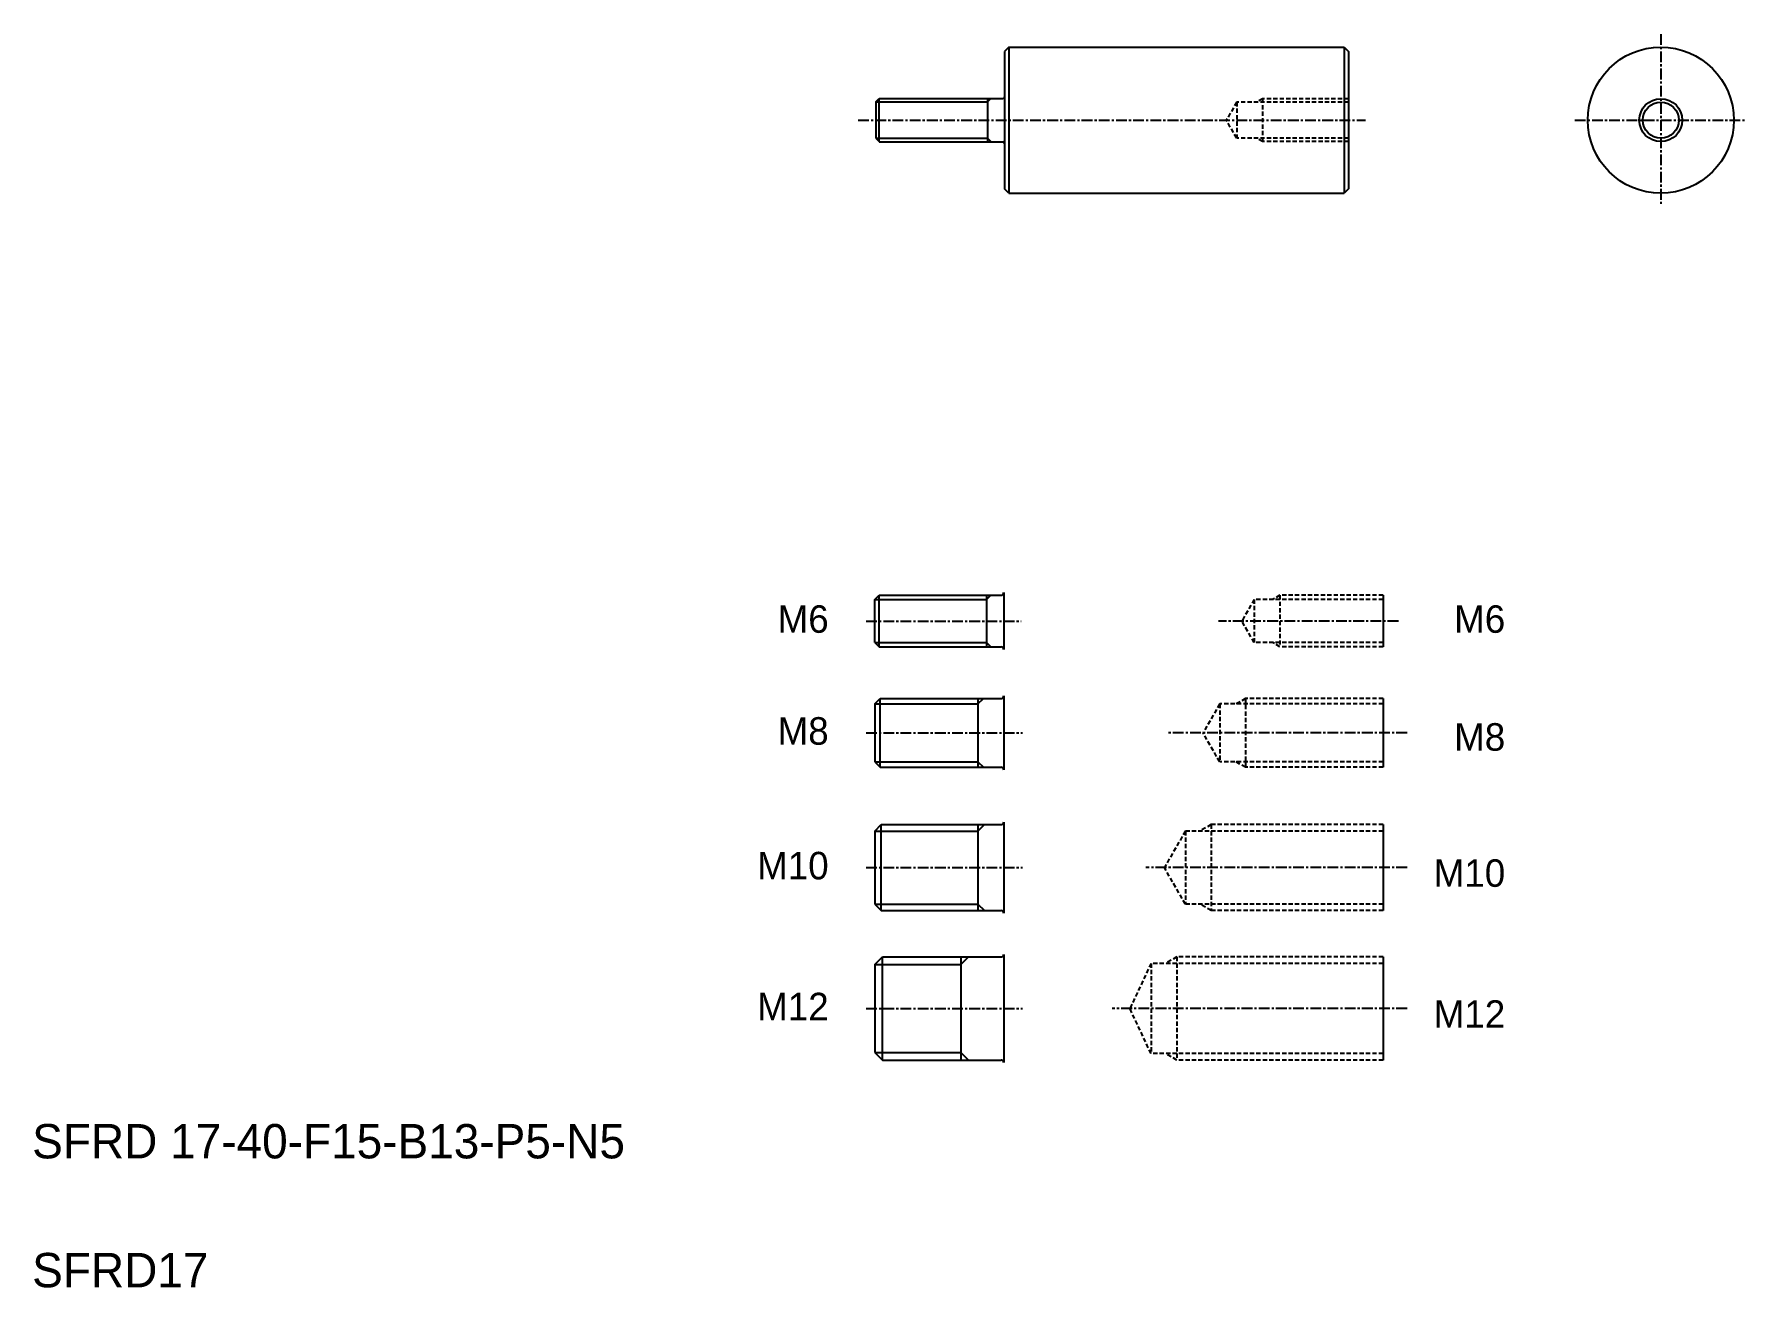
# Model space of a CAD drawing. Extents: x 3 to 203, y 4 to 150.
import ezdxf
from ezdxf.enums import TextEntityAlignment as Align

# ---------------------------------------------------------------- set-up
doc = ezdxf.new("R2010")
doc.units = 0
doc.linetypes.add('CENTER', pattern=[2, 1.25, -0.25, 0.25, -0.25])
doc.linetypes.add('DASHED', pattern=[0.75, 0.5, -0.25])
doc.layers.get('0').update_dxf_attribs({"linetype": 'CONTINUOUS'})
doc.layers.add('CENTER', color=1, linetype='CENTER')

msp = doc.modelspace()

# ---------------------------------------------------------------- linework, layer by layer
at = {"color": 7, "linetype": 'CONTINUOUS'}
for p, q in [((116.77, 148.18), (116.27, 147.68)), ((116.27, 147.68), (116.27, 131.68)), ((116.77, 148.18), (155.77, 148.18)), ((116.77, 148.18), (116.77, 131.18)), ((155.77, 148.18), (155.77, 131.18)), ((155.77, 148.18), (156.27, 147.68)), ((156.27, 147.68), (156.27, 131.68)), ((101.27, 141.8), (101.67, 142.2)), ((101.67, 142.2), (116.07, 142.2)), ((101.67, 137.2), (101.67, 142.2)), ((114.27, 142.2), (114.27, 137.2)), ((101.27, 137.6), (101.67, 137.2)), ((101.67, 137.16), (116.07, 137.16)), ((116.77, 131.18), (116.27, 131.68)), ((156.27, 131.68), (155.77, 131.18)), ((116.77, 131.18), (155.77, 131.18)), ((101.17, 83.9), (101.67, 84.4)), ((101.67, 78.4), (101.67, 84.4)), ((101.67, 84.4), (115.87, 84.4)), ((114.17, 84.4), (114.17, 78.4)), ((160.3, 84.4), (160.3, 78.4)), ((101.17, 78.9), (101.67, 78.4)), ((101.67, 78.4), (115.87, 78.4)), ((101.17, 71.75), (101.8, 72.38)), ((101.8, 64.38), (101.8, 72.38)), ((101.8, 72.38), (115.87, 72.38)), ((113.17, 72.38), (113.17, 64.38)), ((160.3, 72.38), (160.3, 64.38)), ((101.17, 65), (101.8, 64.38)), ((101.8, 64.38), (115.87, 64.38)), ((101.17, 56.96), (101.92, 57.71)), ((101.92, 47.71), (101.92, 57.71)), ((101.92, 57.71), (115.87, 57.71)), ((113.17, 57.71), (113.17, 47.71)), ((160.3, 57.71), (160.3, 47.71)), ((101.17, 48.46), (101.92, 47.71)), ((101.92, 47.71), (115.87, 47.71)), ((101.17, 41.43), (102.05, 42.31)), ((102.05, 30.31), (102.05, 42.31)), ((102.05, 42.31), (115.87, 42.31)), ((111.17, 42.31), (111.17, 30.31)), ((160.3, 42.31), (160.3, 30.31)), ((101.17, 31.18), (102.05, 30.31)), ((102.05, 30.31), (115.87, 30.31))]:
    msp.add_line(p, q, dxfattribs=at)
at = {"color": 3, "linetype": 'CONTINUOUS'}
for p, q in [((101.27, 141.8), (114.27, 141.8)), ((114.27, 141.8), (114.67, 142.2)), ((101.27, 137.6), (114.27, 137.6)), ((114.27, 137.6), (114.67, 137.2)), ((101.17, 83.9), (114.17, 83.9)), ((114.17, 83.9), (114.67, 84.4)), ((101.17, 78.9), (114.17, 78.9)), ((114.17, 78.9), (114.67, 78.4)), ((101.17, 71.75), (113.17, 71.75)), ((113.17, 71.75), (113.8, 72.38)), ((101.17, 65), (113.17, 65)), ((113.17, 65), (113.8, 64.38)), ((101.17, 56.96), (113.17, 56.96)), ((113.17, 56.96), (113.92, 57.71)), ((101.17, 48.46), (113.17, 48.46)), ((113.17, 48.46), (113.92, 47.71)), ((111.17, 41.43), (112.05, 42.31)), ((101.17, 41.43), (111.17, 41.43)), ((101.17, 31.18), (111.17, 31.18)), ((111.17, 31.18), (112.05, 30.31))]:
    msp.add_line(p, q, dxfattribs=at)
for p, q in [((101.27, 141.8), (101.27, 137.6)), ((156.27, 143.18), (156.27, 143.18)), ((156.27, 139.68), (156.27, 139.68)), ((101.17, 78.9), (101.17, 83.9)), ((116.17, 84.7), (116.17, 78.1)), ((101.17, 71.75), (101.17, 65)), ((101.17, 56.96), (101.17, 48.46)), ((101.17, 41.43), (101.17, 31.18))]:
    msp.add_line(p, q)
at = {"color": 3, "linetype": 'DASHED'}
for p, q in [((143.27, 141.78), (142.06, 139.68)), ((156.27, 141.78), (143.27, 141.78)), ((143.27, 141.78), (143.27, 137.58)), ((146.27, 142.18), (145.66, 141.83)), ((156.27, 142.18), (146.27, 142.18)), ((146.27, 142.18), (146.27, 137.18)), ((143.27, 137.58), (142.06, 139.68)), ((156.27, 137.58), (143.27, 137.58)), ((146.27, 137.18), (145.66, 137.53)), ((156.27, 137.18), (146.27, 137.18)), ((145.3, 83.9), (143.86, 81.4)), ((160.3, 83.9), (145.3, 83.9)), ((145.3, 83.9), (145.3, 78.9)), ((148.3, 84.4), (147.43, 83.9)), ((160.3, 84.4), (148.3, 84.4)), ((148.3, 84.4), (148.3, 78.4)), ((145.3, 78.9), (143.86, 81.4)), ((160.3, 78.9), (145.3, 78.9)), ((148.3, 78.4), (147.43, 78.9)), ((160.3, 78.4), (148.3, 78.4)), ((141.3, 71.75), (139.35, 68.38)), ((160.3, 71.75), (141.3, 71.75)), ((141.3, 71.75), (141.3, 65)), ((144.3, 72.38), (143.22, 71.75)), ((160.3, 72.38), (144.3, 72.38)), ((144.3, 72.38), (144.3, 64.38)), ((141.3, 65), (139.35, 68.38)), ((160.3, 65), (141.3, 65)), ((144.3, 64.38), (143.22, 65)), ((160.3, 64.38), (144.3, 64.38)), ((137.3, 56.96), (134.85, 52.71)), ((160.3, 56.96), (137.3, 56.96)), ((137.3, 56.96), (137.3, 48.46)), ((140.3, 57.71), (139, 56.96)), ((160.3, 57.71), (140.3, 57.71)), ((140.3, 57.71), (140.3, 47.71)), ((137.3, 48.46), (134.85, 52.71)), ((160.3, 48.46), (137.3, 48.46)), ((140.3, 47.71), (139, 48.46)), ((160.3, 47.71), (140.3, 47.71)), ((136.3, 42.31), (135, 41.56)), ((160.3, 42.31), (136.3, 42.31)), ((136.3, 42.31), (136.3, 30.31)), ((133.3, 41.56), (130.85, 36.31)), ((160.3, 41.56), (133.3, 41.56)), ((133.3, 41.56), (133.3, 31.06)), ((133.3, 31.06), (130.85, 36.31)), ((160.3, 31.06), (133.3, 31.06)), ((136.3, 30.31), (135, 31.06)), ((160.3, 30.31), (136.3, 30.31))]:
    msp.add_line(p, q, dxfattribs=at)
at = {"color": 7}
for p, q in [((116.17, 72.68), (116.17, 64.08)), ((116.17, 58.01), (116.17, 47.41)), ((116.17, 42.61), (116.17, 30.01))]:
    msp.add_line(p, q, dxfattribs=at)
msp.add_circle((192.61, 139.68), 8.5)
at = {"color": 3, "linetype": 'CONTINUOUS'}
msp.add_circle((192.61, 139.68), 2.5, dxfattribs=at)
at = {"color": 7, "linetype": 'CONTINUOUS'}
msp.add_circle((192.61, 139.68), 2.1, dxfattribs=at)
for centre, radius, start, end in [((116.07, 142.4), 0.2, 270, 0), ((116.07, 136.96), 0.2, 0, 90), ((115.87, 84.7), 0.3, 270, 0), ((115.87, 78.1), 0.3, 0, 90), ((115.87, 72.68), 0.3, 270, 0), ((115.87, 64.08), 0.3, 0, 90), ((115.87, 58.01), 0.3, 270, 0), ((115.87, 47.41), 0.3, 0, 90), ((115.87, 42.61), 0.3, 270, 0), ((115.87, 30.01), 0.3, 0, 90)]:
    msp.add_arc(centre, radius, start, end, dxfattribs=at)
at = {"layer": 'CENTER', "color": 1, "linetype": 'CENTER'}
for p, q in [((192.61, 149.68), (192.61, 129.68)), ((99.23, 139.68), (158.27, 139.68)), ((182.61, 139.68), (202.61, 139.68)), ((100.16, 81.4), (118.19, 81.4)), ((162.08, 81.4), (141.15, 81.4)), ((100.16, 68.38), (118.34, 68.38)), ((163.09, 68.38), (135.18, 68.38)), ((100.16, 52.71), (118.34, 52.71)), ((163.09, 52.71), (132.68, 52.71)), ((100.16, 36.31), (118.34, 36.31)), ((163.09, 36.31), (128.77, 36.31))]:
    msp.add_line(p, q, dxfattribs=at)

# ---------------------------------------------------------------- texts
for s, p in [('M6', (95.8, 81.63)), ('M6', (174.51, 81.63)), ('M8', (95.8, 68.61)), ('M8', (174.51, 67.91)), ('M10', (95.8, 52.94)), ('M10', (174.51, 52.07)), ('M12', (95.8, 36.54)), ('M12', (174.51, 35.67))]:
    msp.add_text(s, height=3.2).set_placement(p, align=Align.MIDDLE_RIGHT)
for s, p in [('SFRD 17-40-F15-B13-P5-N5', (3.13, 18.87)), ('SFRD17', (3.13, 3.87))]:
    msp.add_text(s, height=4).set_placement(p)

doc.saveas('drawing.dxf')
